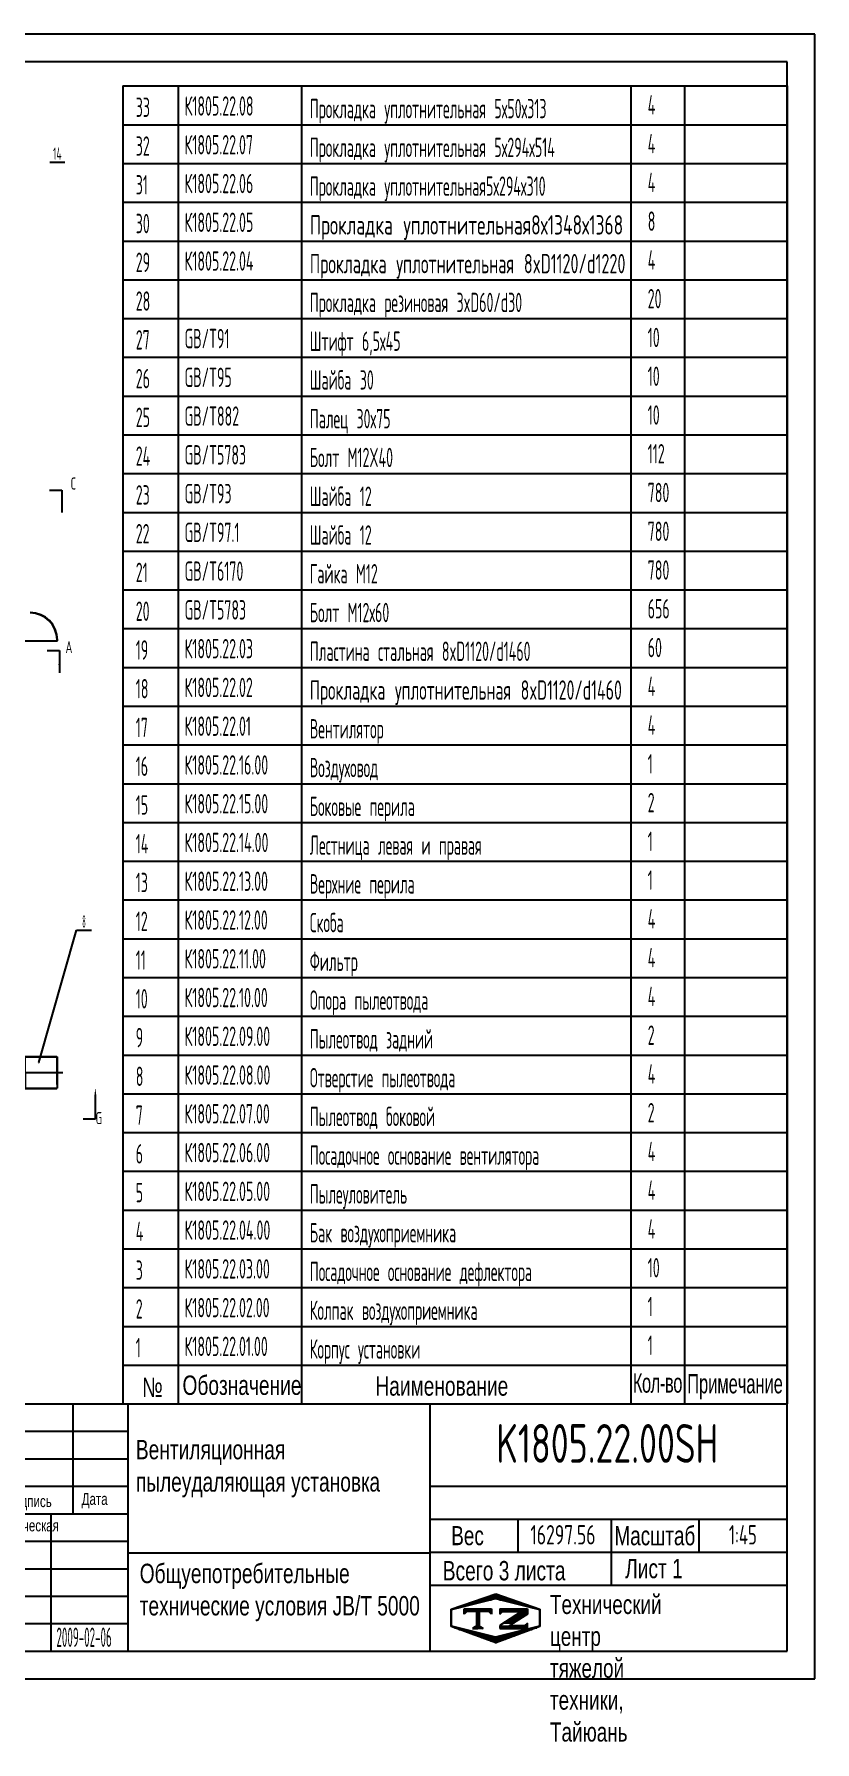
# Model space of a CAD drawing. Header units: millimetres. Extents: x 0 to 18900, y -513 to 13365.
# Drawn here: x 12554 to 18900, y -513 to 13365 of the extents above; entities that cross this region are included whole.
import ezdxf
from ezdxf.enums import TextEntityAlignment as Align

# ---------------------------------------------------------------- set-up
doc = ezdxf.new("R2010")
doc.units = ezdxf.units.MM
doc.header["$LTSCALE"] = 450
doc.header["$MEASUREMENT"] = 0
doc.linetypes.add('F', pattern=[0.75, 0.5, -0.25])
doc.linetypes.add('G', pattern=[2, 1.25, -0.25, 0.25, -0.25])
for name, color, linetype in [('01', 7, 'Continuous'), ('02', 1, 'Continuous'), ('04', 2, 'F'), ('05', 4, 'G'), ('11', 3, 'Continuous'), ('THICK', 7, 'Continuous')]:
    doc.layers.add(name, color=color, linetype=linetype)
doc.styles.add('HZLIB', font='TXT.shx', dxfattribs={"width": 0.5, "height": 157.5})
doc.styles.get("Standard").update_dxf_attribs({"font": 'isocp', "width": 0.707, "bigfont": 'intecad.shx'})

# ---------------------------------------------------------------- blocks, each defined once
blk = doc.blocks.new('jj')
for p, q in [((11849, 3436), (11849, 3276)), ((12169, 3403), (12169, 3149)), ((11849, 3116), (11849, 3276))]:
    blk.add_line(p, q)
at = {"layer": '01'}
for p, q in [((11849, 3406), (11849, 3436)), ((11849, 3436), (11879, 3436)), ((11853, 3434), (11853, 3276)), ((11879, 3276), (11879, 3436)), ((11879, 3406), (11879, 3408)), ((11879, 3406), (12166, 3406)), ((11879, 3403), (12169, 3403)), ((12166, 3403), (12166, 3406)), ((11853, 3117), (11853, 3276)), ((11879, 3276), (11879, 3116)), ((11849, 3146), (11849, 3116)), ((11849, 3116), (11879, 3116)), ((11879, 3149), (12169, 3149)), ((11879, 3146), (12166, 3146)), ((11879, 3146), (11879, 3143)), ((12166, 3146), (12166, 3149))]:
    blk.add_line(p, q, dxfattribs=at)
for centre, start, end in [((11851, 3434), 0, 90), ((11851, 3117), 270, 0)]:
    blk.add_arc(centre, 1.52, start, end, dxfattribs=at)
at = {"layer": '04', "color": 2, "linetype": 'F'}
for p, q in [((11879, 3406), (11849, 3406)), ((11852, 3276), (11852, 3406)), ((11852, 3403), (11879, 3403)), ((11857, 3410), (11877, 3410)), ((12166, 3403), (12166, 3149)), ((11852, 3276), (11852, 3146)), ((11879, 3146), (11849, 3146)), ((11852, 3149), (11879, 3149)), ((11857, 3142), (11877, 3142))]:
    blk.add_line(p, q, dxfattribs=at)
at = {"layer": '04'}
for q in [(11909, 3403), (11909, 3149)]:
    blk.add_line((11909, 3276), q, dxfattribs=at)
at = {"layer": '04', "color": 2, "linetype": 'F'}
for centre, radius, start, end in [((11857, 3414), 4.5, 180.1218, 270), ((11877, 3408), 1.32, 0, 89.7379), ((11857, 3137), 4.5, 90, 179.8782), ((11877, 3143), 1.32, 270.2621, 0)]:
    blk.add_arc(centre, radius, start, end, dxfattribs=at)
at = {"layer": '05', "color": 4, "linetype": 'G'}
for p, q in [((11820, 3424), (11864, 3424)), ((11820, 3128), (11864, 3128))]:
    blk.add_line(p, q, dxfattribs=at)
at = {"layer": '05'}
blk.add_line((11782, 3276), (12214, 3276), dxfattribs=at)
blk = doc.blocks.new('*U146')
at = {"layer": '01'}
for points in [[(415, 292), (25, 292)], [(25, 292), (25, 5)], [(415, 5), (415, 292)], [(25, 5), (415, 5)]]:
    blk.add_lwpolyline(points, dxfattribs=at)
at = {"layer": '02'}
for points in [[(420, 297), (0, 297)], [(0, 297), (0, 0)], [(420, 0), (420, 297)], [(0, 0), (420, 0)]]:
    blk.add_lwpolyline(points, dxfattribs=at)
blk = doc.blocks.new('*X198')
at = {"color": 0}
for p, q in [((127.06, 7.8), (132.06, 7.8)), ((127.06, 7.5), (132.06, 7.5)), ((127.06, 7.2), (127.32, 7.2)), ((129.23, 6.3), (131.04, 6.3)), ((129.7, 6.6), (131.51, 6.6)), ((130.16, 6.9), (131.98, 6.9)), ((130.62, 7.2), (132.06, 7.2)), ((127.84, 5.4), (129.64, 5.4)), ((128.3, 5.7), (130.1, 5.7)), ((128.77, 6), (130.57, 6))]:
    blk.add_line(p, q, dxfattribs=at)
blk = doc.blocks.new('*X199')
at = {"color": 0}
for p, q in [((127.06, 4.8), (132.06, 4.8)), ((127.06, 4.5), (132.06, 4.5)), ((131.84, 5.1), (132.06, 5.1))]:
    blk.add_line(p, q, dxfattribs=at)
blk = doc.blocks.new('*X197')
at = {"color": 0}
for p, q in [((122.34, 4.5), (123.72, 4.5)), ((122.82, 4.8), (123.24, 4.8))]:
    blk.add_line(p, q, dxfattribs=at)
blk = doc.blocks.new('*X196')
at = {"color": 0}
for p, q in [((120.53, 7.8), (125.53, 7.8)), ((120.53, 7.5), (125.53, 7.5)), ((120.53, 7.2), (120.79, 7.2)), ((125.27, 7.2), (125.53, 7.2))]:
    blk.add_line(p, q, dxfattribs=at)
blk = doc.blocks.new('*X195')
at = {"color": 0}
for p, q in [((123.24, 9.6), (125.52, 9.6)), ((124.1, 9.9), (128.52, 9.9)), ((124.97, 10.2), (127.67, 10.2)), ((125.83, 10.5), (126.82, 10.5)), ((127.02, 9.6), (129.37, 9.6)), ((118.22, 7.8), (118.32, 7.8)), ((118.22, 7.5), (118.27, 7.5)), ((118.22, 7.2), (118.27, 7.2)), ((118.22, 6.9), (118.27, 6.9)), ((118.22, 6.6), (118.27, 6.6)), ((118.22, 6.3), (118.27, 6.3)), ((118.94, 8.1), (119.52, 8.1)), ((119.8, 8.4), (120.72, 8.4)), ((120.66, 8.7), (121.92, 8.7)), ((121.52, 9), (123.12, 9)), ((122.38, 9.3), (124.32, 9.3)), ((128.22, 9.3), (130.22, 9.3)), ((129.42, 9), (131.07, 9)), ((130.62, 8.7), (131.92, 8.7)), ((131.82, 8.4), (132.77, 8.4)), ((133.02, 8.1), (133.62, 8.1)), ((134.22, 7.8), (134.32, 7.8)), ((134.27, 7.5), (134.32, 7.5)), ((134.27, 7.2), (134.32, 7.2)), ((134.27, 6.9), (134.32, 6.9)), ((134.27, 6.6), (134.32, 6.6)), ((134.27, 6.3), (134.32, 6.3)), ((118.22, 6), (118.27, 6)), ((118.22, 5.7), (118.27, 5.7)), ((118.22, 5.4), (118.27, 5.4)), ((118.22, 5.1), (118.27, 5.1)), ((118.22, 4.8), (118.27, 4.8)), ((118.79, 4.5), (119.42, 4.5)), ((119.61, 4.2), (120.62, 4.2)), ((120.43, 3.9), (121.82, 3.9)), ((121.26, 3.6), (123.02, 3.6)), ((122.08, 3.3), (124.22, 3.3)), ((128.32, 3.3), (130.51, 3.3)), ((129.52, 3.6), (131.32, 3.6)), ((130.72, 3.9), (132.14, 3.9)), ((131.92, 4.2), (132.95, 4.2)), ((133.12, 4.5), (133.76, 4.5)), ((134.27, 6), (134.32, 6)), ((134.27, 5.7), (134.32, 5.7)), ((134.27, 5.4), (134.32, 5.4)), ((134.27, 5.1), (134.32, 5.1)), ((134.27, 4.8), (134.32, 4.8)), ((122.91, 3), (125.42, 3)), ((123.73, 2.7), (128.89, 2.7)), ((124.55, 2.4), (128.07, 2.4)), ((125.38, 2.1), (127.26, 2.1)), ((126.2, 1.8), (126.45, 1.8)), ((127.12, 3), (129.7, 3))]:
    blk.add_line(p, q, dxfattribs=at)

msp = doc.modelspace()

# ---------------------------------------------------------------- linework, layer by layer
for p, q in [((13275, 12944.014), (13275, 2234.015)), ((13275, 12944.014), (18675, 12944.014)), ((13725, 12944.014), (13725, 2234.015)), ((14727.376, 12944.014), (14727.376, 2234.015)), ((17403.693, 12944.014), (17403.693, 2234.015)), ((17839.478, 12944.014), (17839.478, 2234.015)), ((18675, 12944.014), (18675, 2234.015)), ((13275, 12629.014), (18675, 12629.014)), ((13275, 12314.014), (18675, 12314.014)), ((13275, 11999.014), (18675, 11999.014)), ((13275, 11684.014), (18675, 11684.014)), ((13275, 11369.014), (18675, 11369.014)), ((13275, 11054.014), (18675, 11054.014)), ((13275, 10739.014), (18675, 10739.014)), ((13275, 10424.014), (18675, 10424.014)), ((13275, 10109.014), (18675, 10109.014)), ((13275, 9794.014), (18675, 9794.014)), ((13275, 9479.014), (18675, 9479.014)), ((13275, 9164.014), (18675, 9164.014)), ((13275, 8849.014), (18675, 8849.014)), ((13275, 8534.014), (18675, 8534.014)), ((13275, 8219.014), (18675, 8219.014)), ((13275, 7904.014), (18675, 7904.014)), ((13275, 7589.014), (18675, 7589.014)), ((13275, 7274.014), (18675, 7274.014)), ((13275, 6959.014), (18675, 6959.014)), ((13275, 6644.014), (18675, 6644.014)), ((13275, 6329.014), (18675, 6329.014)), ((13275, 6014.015), (18675, 6014.015)), ((13275, 5699.015), (18675, 5699.015)), ((13275, 5384.015), (18675, 5384.015)), ((13275, 5069.015), (18675, 5069.015)), ((13275, 4754.015), (18675, 4754.015)), ((13275, 4439.015), (18675, 4439.015)), ((13275, 4124.015), (18675, 4124.015)), ((13275, 3809.015), (18675, 3809.015)), ((13275, 3494.015), (18675, 3494.015)), ((13275, 3179.015), (18675, 3179.015)), ((13275, 2864.015), (18675, 2864.015)), ((13275, 2549.015), (18675, 2549.015)), ((13275, 2234.015), (18675, 2234.015))]:
    msp.add_line(p, q)
at = {"layer": '01', "ltscale": 1.125}
for p, q in [((12679.973, 9658.792), (12779.973, 9658.792)), ((12660.011, 8355.352), (12760.011, 8355.352)), ((12740.664, 8433.944), (12740.664, 8441.944)), ((12743.664, 8433.944), (12743.664, 8441.944)), ((12951.474, 4550.095), (13051.474, 4550.095))]:
    msp.add_line(p, q, dxfattribs=at)
at = {"layer": '01', "color": 7, "linetype": 'Continuous', "ltscale": 1.125}
msp.add_line((12450.663, 8433.944), (12743.664, 8433.944), dxfattribs=at)
at = {"layer": '01', "ltscale": 1.125}
for radius in [223, 220]:
    msp.add_arc((12520.664, 8441.944), radius, 0, 90, dxfattribs=at)
at = {"layer": '02', "ltscale": 1.125}
for p, q in [((12680.378, 12324.75), (12804.378, 12324.75)), ((12779.973, 9658.792), (12779.973, 9478.792)), ((12760.011, 8355.352), (12760.011, 8175.352)), ((12591.677, 5009.075), (12897.279, 6084.06)), ((12897.279, 6084.06), (13021.279, 6084.06)), ((13051.474, 4550.095), (13051.474, 4730.095))]:
    msp.add_line(p, q, dxfattribs=at)
for points in [[(12779.973, 9478.792, 0, 18, 0), (12779.973, 9550.792, 0, 0, 0)], [(12760.011, 8175.352, 0, 18, 0), (12760.011, 8247.352, 0, 0, 0)], [(13051.474, 4802.095, 0, 18, 0), (13051.474, 4730.095, 0, 0, 0)]]:
    msp.add_lwpolyline(points, format="xyseb", dxfattribs=at)
at = {"layer": 'THICK'}
for p, q in [((10632.846, 2234.015), (18675, 2234.015)), ((12871.179, 1341.119), (12871.179, 2234.015)), ((13317.627, 225), (13317.627, 2234.015)), ((15773.089, 225), (15773.089, 2234.015)), ((18675, 225), (18675, 2234.015)), ((10638.94, 1564.343), (13317.627, 1564.343)), ((15773.089, 1564.343), (18675, 1564.343)), ((10638.94, 1341.119), (13317.627, 1341.119)), ((12692.6, 225), (12692.6, 1341.119)), ((15773.089, 1296.475), (18675, 1296.475)), ((16487.406, 1028.606), (16487.406, 1296.475)), ((17246.367, 760.737), (17246.367, 1296.475)), ((17960.684, 1028.606), (17960.684, 1296.475)), ((13317.627, 1024.736), (15773.089, 1024.736)), ((15773.089, 1028.606), (18675, 1028.606)), ((15773.089, 760.737), (18675, 760.737)), ((10638.94, 225), (18675, 225))]:
    msp.add_line(p, q, dxfattribs=at)
at = {"layer": 'THICK', "color": 3}
for p, q in [((10638.94, 2010.791), (13317.627, 2010.791)), ((10638.94, 1787.567), (13317.627, 1787.567)), ((10638.94, 1117.896), (13317.627, 1117.896)), ((10638.94, 894.672), (13317.627, 894.672)), ((10638.94, 671.448), (13317.627, 671.448)), ((15945.064, 564.572), (16306.912, 690.603)), ((15945.064, 424.219), (15945.064, 564.572)), ((15947.414, 561.734), (16304.572, 651.023)), ((15947.414, 427.799), (15947.414, 561.734)), ((16048.266, 524.09), (16048.266, 568.734)), ((16048.266, 568.734), (16271.49, 568.734)), ((16271.49, 568.734), (16271.49, 524.09)), ((16304.572, 651.023), (16661.731, 561.734)), ((16306.912, 690.603), (16664.061, 564.572)), ((16339.844, 568.734), (16339.844, 524.09)), ((16339.844, 568.734), (16563.068, 568.734)), ((16563.068, 568.734), (16563.068, 524.09)), ((16661.731, 561.734), (16661.731, 427.799)), ((16664.061, 564.572), (16664.061, 424.219)), ((10638.94, 448.224), (13317.627, 448.224)), ((16306.912, 292.459), (15945.064, 424.219)), ((16304.572, 338.51), (15947.414, 427.799)), ((16070.588, 546.412), (16048.266, 524.09)), ((16249.168, 546.412), (16070.588, 546.412)), ((16159.875, 434.378), (16116.626, 407.167)), ((16150.109, 546.625), (16150.109, 424.174)), ((16159.875, 546.625), (16159.875, 424.174)), ((16159.875, 434.378), (16203.123, 407.167)), ((16171.036, 546.625), (16171.036, 424.174)), ((16271.49, 524.09), (16249.168, 546.412)), ((16661.731, 427.799), (16304.572, 338.51)), ((16664.061, 424.219), (16306.912, 292.459)), ((16339.844, 524.09), (16362.167, 546.412)), ((16515.628, 546.412), (16339.844, 432.678)), ((16339.844, 432.678), (16339.844, 407.167)), ((16362.167, 546.412), (16515.628, 546.412)), ((16448.702, 451.325), (16414.583, 429.49)), ((16540.74, 429.49), (16414.583, 429.49)), ((16563.062, 524.516), (16448.702, 451.325)), ((16563.062, 451.812), (16540.74, 429.49)), ((16563.062, 407.167), (16563.062, 451.812)), ((16116.626, 407.167), (16159.875, 407.167)), ((16203.123, 407.167), (16159.875, 407.167)), ((16339.844, 407.167), (16563.062, 407.167))]:
    msp.add_line(p, q, dxfattribs=at)

# ---------------------------------------------------------------- block references
at = {"layer": '01', "ltscale": 1.125}
msp.add_blockref('jj', (571.987, 1650.191), dxfattribs=at)
at = {"layer": '04', "xscale": 45, "yscale": 45, "zscale": 45}
msp.add_blockref('*U146', (0, 0), dxfattribs=at)
at = {"layer": 'THICK', "color": 3, "xscale": 44.64477791374251, "yscale": 44.64477791372519, "zscale": 44.6447779137252}
for name in ['*X195', '*X196', '*X198', '*X197', '*X199']:
    msp.add_blockref(name, (10667.176, 214.092), dxfattribs=at)

# ---------------------------------------------------------------- texts
at = {"style": 'HZLIB', "width": 0.5}
for s, p in [('33', (13380, 12692.014)), ('К1805.22.08', (13777.003, 12702.42)), ('Прокладка уплотнительная 5х50х313', (14794.78, 12681.174)), ('4', (17541.443, 12711.469)), ('32', (13380, 12377.014)), ('К1805.22.07', (13777.003, 12387.42)), ('Прокладка уплотнительная 5х294х514', (14794.78, 12366.174)), ('4', (17541.443, 12396.469)), ('31', (13380, 12062.014)), ('К1805.22.06', (13777.003, 12072.42)), ('4', (17541.443, 12081.469)), ('Прокладка уплотнительная5х294х310', (14794.78, 12051.174)), ('30', (13380, 11747.014)), ('К1805.22.05', (13777.003, 11757.42)), ('8', (17541.443, 11766.469)), ('29', (13380, 11432.014)), ('К1805.22.04', (13777.003, 11442.42)), ('4', (17541.443, 11451.469)), ('28', (13380, 11117.014)), ('Прокладка резиновая 3xD60/d30', (14794.78, 11106.174)), ('20', (17541.443, 11136.469)), ('GB/T91', (13777.003, 10812.42)), ('10', (17541.443, 10821.469)), ('27', (13380, 10802.014)), ('Штифт 6,5х45', (14794.78, 10791.174)), ('26', (13380, 10487.014)), ('GB/T95', (13777.003, 10497.42)), ('Шайба 30', (14794.78, 10476.174)), ('10', (17541.443, 10506.469)), ('25', (13380, 10172.014)), ('GB/T882', (13777.003, 10182.42)), ('Палец 30х75', (14794.78, 10161.174)), ('10', (17541.443, 10191.469)), ('24', (13380, 9857.014)), ('GB/T5783', (13777.003, 9867.42)), ('Болт M12X40', (14794.78, 9846.174)), ('112', (17541.443, 9876.469)), ('780', (17541.443, 9561.469)), ('23', (13380, 9542.014)), ('GB/T93', (13777.003, 9552.42)), ('Шайба 12', (14794.78, 9531.174)), ('22', (13380, 9227.014)), ('GB/T97.1', (13777.003, 9237.42)), ('Шайба 12', (14794.78, 9216.174)), ('780', (17541.443, 9246.469)), ('21', (13380, 8912.014)), ('GB/T6170', (13777.003, 8922.42)), ('Гайка М12', (14794.78, 8901.174)), ('780', (17541.443, 8931.469)), ('20', (13380, 8597.014)), ('GB/T5783', (13777.003, 8607.42)), ('Болт M12х60', (14794.78, 8586.174)), ('656', (17541.443, 8616.469)), ('19', (13380, 8282.014)), ('К1805.22.03', (13777.003, 8292.42)), ('Пластина стальная 8xD1120/d1460', (14794.78, 8271.174)), ('60', (17541.443, 8301.469)), ('18', (13380, 7967.014)), ('К1805.22.02', (13777.003, 7977.42)), ('4', (17541.443, 7986.469)), ('17', (13380, 7652.014)), ('К1805.22.01', (13777.003, 7662.42)), ('Вентилятор', (14794.78, 7641.174)), ('4', (17541.443, 7671.469)), ('16', (13380, 7337.014)), ('К1805.22.16.00', (13777.003, 7347.42)), ('1', (17541.443, 7356.469)), ('Воздуховод', (14794.78, 7326.174)), ('15', (13380, 7022.014)), ('К1805.22.15.00', (13777.003, 7032.42)), ('Боковые перила', (14794.78, 7011.174)), ('2', (17541.443, 7041.469)), ('14', (13380, 6707.014)), ('К1805.22.14.00', (13777.003, 6717.42)), ('Лестница левая и правая', (14794.78, 6696.174)), ('1', (17541.443, 6726.469)), ('13', (13380, 6392.014)), ('К1805.22.13.00', (13777.003, 6402.42)), ('Верхние перила', (14794.78, 6381.174)), ('1', (17541.443, 6411.469)), ('К1805.22.12.00', (13777.003, 6087.42)), ('4', (17541.443, 6096.469)), ('12', (13380, 6077.015)), ('Скоба', (14794.78, 6066.174)), ('11', (13380, 5762.015)), ('К1805.22.11.00', (13777.003, 5772.42)), ('Фильтр', (14794.78, 5751.174)), ('4', (17541.443, 5781.469)), ('10', (13380, 5447.015)), ('К1805.22.10.00', (13777.003, 5457.42)), ('Опора пылеотвода', (14794.78, 5436.174)), ('4', (17541.443, 5466.469)), ('9', (13380, 5132.015)), ('К1805.22.09.00', (13777.003, 5142.42)), ('Пылеотвод задний', (14794.78, 5121.174)), ('2', (17541.443, 5151.469)), ('8', (13380, 4817.015)), ('К1805.22.08.00', (13777.003, 4827.42)), ('Отверстие пылеотвода', (14794.78, 4806.174)), ('4', (17541.443, 4836.469)), ('7', (13380, 4502.015)), ('К1805.22.07.00', (13777.003, 4512.42)), ('Пылеотвод боковой', (14794.78, 4491.174)), ('2', (17541.443, 4521.469)), ('6', (13380, 4187.015)), ('К1805.22.06.00', (13777.003, 4197.42)), ('Посадочное основание вентилятора', (14794.78, 4176.174)), ('4', (17541.443, 4206.469)), ('5', (13380, 3872.015)), ('К1805.22.05.00', (13777.003, 3882.42)), ('4', (17541.443, 3891.469)), ('Пылеуловитель', (14794.78, 3861.174)), ('4', (13380, 3557.015)), ('К1805.22.04.00', (13777.003, 3567.42)), ('Бак воздухоприемника', (14794.78, 3546.174)), ('4', (17541.443, 3576.469)), ('3', (13380, 3242.015)), ('К1805.22.03.00', (13777.003, 3252.42)), ('Посадочное основание дефлектора', (14794.78, 3231.174)), ('10', (17541.443, 3261.469)), ('2', (13380, 2927.015)), ('К1805.22.02.00', (13777.003, 2937.42)), ('Колпак воздухоприемника', (14794.78, 2916.174)), ('1', (17541.443, 2946.469)), ('К1805.22.01.00', (13777.003, 2622.42)), ('1', (17541.443, 2631.469)), ('1', (13380, 2612.015)), ('Корпус установки', (14794.78, 2601.174))]:
    msp.add_text(s, height=157.5, dxfattribs=at).set_placement(p)
at = {"style": 'HZLIB'}
for s, width, p, p2 in [('Прокладка уплотнительная8х1348х1368', 0.478055, (14794.78, 11736.174), (17342.216, 11736.174)), ('Прокладка уплотнительная 8xD1120/d1220', 0.450388, (14794.78, 11421.174), (17360.303, 11421.174)), ('Прокладка уплотнительная 8xD1120/d1460', 0.445348, (14794.78, 7956.174), (17331.596, 7956.174))]:
    msp.add_text(s, height=157.5, dxfattribs=dict(at, width=width)).set_placement(p, p2, align=Align.FIT)
at = {"layer": '01', "attachment_point": 1}
for s, insert, char_height in [('{\\fArial|b0|i0|c204|p34;Подпись}', (12323.049, 1490.264), 95.19397), ('{\\fArial|b0|i0|c204|p34;Дата}', (12940.462, 1508.515), 95.19397), ('{\\fArial|b0|i0|c204|p34;Технологическая\\Pпроверка}', (12007.529, 1292.945), 95.19397), ('{\\fArial|b0|i0|c204|p34;Вес}', (15944.573, 1241.039), 155.48348)]:
    msp.add_mtext(s, dxfattribs=dict(at, insert=insert, char_height=char_height))
at = {"layer": '01', "insert": (16746.985, 681.831), "char_height": 155.48348, "width": 7.30666, "attachment_point": 1}
msp.add_mtext('{\\fArial|b0|i0|c204|p34;Технический центр\\Pтяжелой техники, Тайюань}', dxfattribs=at)
at = {"layer": '02', "ltscale": 1.125, "width": 0.605172}
msp.add_text('\\M+5A1F1', height=20, dxfattribs=at).set_placement((12585.677, 4999.075), (12597.677, 4999.075), align=Align.FIT)
at = {"layer": '04', "char_height": 157.5, "attachment_point": 1}
for s, insert in [('{\\fArial|b0|i0|c204|p34;\\C0;№}', (13432.419, 2446.276)), ('{\\fArial|b0|i0|c204|p34;\\C0;Обозначение}', (13760.008, 2464.342)), ('{\\fArial|b0|i0|c204|p34;\\C0;Наименование}', (15328.014, 2457.959)), ('{\\fArial|b0|i0|c204|p34;\\W0.607;\\T0.95;\\C0;Кол-во}', (17421.05, 2482.774)), ('{\\fArial|b0|i0|c204|p34;\\W0.607;\\C0;Примечание}', (17862.677, 2476.863)), ('{\\fArial|b0|i0|c204|p34;\\C3;Вентиляционная\\Pпылеудаляющая установка}', (13381.122, 1941.204)), ('{\\fArial|b0|i0|c204|p34;\\C0;Лист 1}', (17358.159, 974.549)), ('{\\fArial|b0|i0|c204|p34;\\C0;Общуепотребительные\\Pтехнические условия \\fArial|b0|i0|c0|p34;JB/T 5000}', (13412.151, 934.817)), ('{\\fArial|b0|i0|c204|p34;\\C0;Всего 3 листа}', (15875.781, 957.073))]:
    msp.add_mtext(s, dxfattribs=dict(at, insert=insert))
at = {"layer": '05', "insert": (17270.915, 1240.303), "char_height": 155.5457, "attachment_point": 1}
msp.add_mtext('{\\fArial|b0|i0|c204|p34;\\C0;Масштаб}', dxfattribs=at)
at = {"layer": '11', "ltscale": 1.125}
for s, height, width, p, p2 in [('14', 98.9949, 0.614783, (12707.383, 12344.75), (12777.373, 12344.75)), ('8', 98.995, 0.514182, (12945.281, 6104.06), (12973.277, 6104.06))]:
    msp.add_text(s, height=height, dxfattribs=dict(at, width=width)).set_placement(p, p2, align=Align.FIT)
at = {"layer": '11', "ltscale": 1.125, "width": 0.707}
for s, p in [('C', (12850.322, 9634.942)), ('A', (12808.981, 8305.757)), ('G', (13053.73, 4477.831))]:
    msp.add_text(s, height=98, dxfattribs=at).set_placement(p, align=Align.BOTTOM_LEFT)
at = {"layer": '11'}
for s, height, width, p, p2 in [('K1805.22.00SH', 315, 0.694153, (16309.988, 1755), (18115.012, 1755)), ('1:45', 157.5, 0.658607, (18201.341, 1091.25), (18428.659, 1091.25)), ('16297.56', 157.5, 0.685371, (16587.865, 1091.25), (17117.135, 1091.25)), ('2009-02-06', 157.5, 0.413893, (12735, 258.75), (13185, 258.75))]:
    msp.add_text(s, height=height, dxfattribs=dict(at, width=width)).set_placement(p, p2, align=Align.FIT)

doc.saveas('drawing.dxf')
